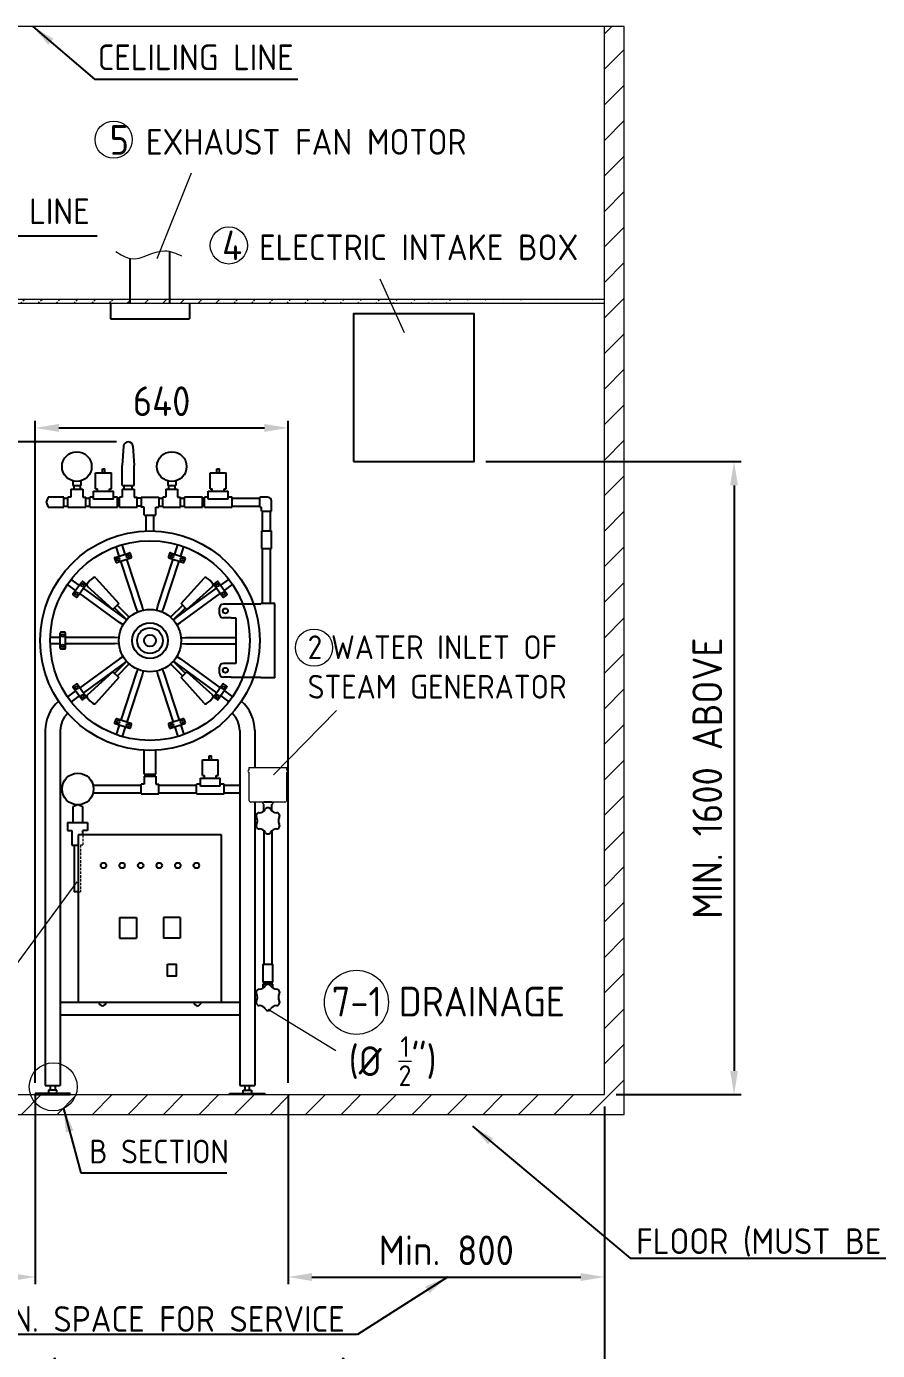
# Model space of a CAD drawing. Header units: millimetres. Extents: x -224061 to -212341, y -21890 to -13650.
# Drawn here: x -219040 to -216887, y -20115 to -16768 of the extents above; entities that cross this region are included whole.
import ezdxf

# ---------------------------------------------------------------- set-up
doc = ezdxf.new("R2010")
doc.units = ezdxf.units.MM
doc.linetypes.add('HIDDEN', pattern=[9.525, 6.35, -3.175])
doc.layers.get('0').update_dxf_attribs({"lineweight": 25})
for name, color, linetype, lineweight in [('D', 3, 'Continuous', 13), ('H', 2, 'HIDDEN', 15), ('S', 4, 'Continuous', 15)]:
    doc.layers.add(name, color=color, linetype=linetype, lineweight=lineweight)
doc.styles.get("Standard").update_dxf_attribs({"font": 'KAIU.TTF'})
doc.styles.add('STU25', font='isocp2.shx')
doc.dimstyles.new('STU25', dxfattribs={"dimscale": 30, "dimtxt": 2.5, "dimasz": 2, "dimexe": 0.6, "dimexo": 1, "dimgap": 1, "dimtad": 1, "dimdsep": 46, "dimtxsty": 'STU25', "dimcen": 2, "dimazin": 2, "dimtfac": 1, "dimtmove": 0, "dimatfit": 3, "dimfxl": 0, "dimtolj": 1, "dimtzin": 0, "dimarcsym": 0})
doc.dimstyles.new('STU25$7', dxfattribs={"dimscale": 30, "dimtxt": 2.5, "dimasz": 2, "dimexe": 1.25, "dimexo": 0.625, "dimgap": 1, "dimtad": 0, "dimdec": 4, "dimdsep": 46, "dimtxsty": 'STU25', "dimcen": 2.5, "dimazin": 2, "dimtfac": 1, "dimtdec": 4, "dimtmove": 0, "dimatfit": 3, "dimfxl": 0, "dimtolj": 1, "dimtzin": 0, "dimarcsym": 0})

# ---------------------------------------------------------------- blocks, each defined once
blk = doc.blocks.new('*D2')
at = {"layer": 'D', "color": 0, "lineweight": -2}
for p, q in [((-219018.1, -19467.7), (-219018.1, -19946.9)), ((-219818.1, -19497.7), (-219818.1, -19946.9)), ((-219758.1, -19928.9), (-219078.1, -19928.9))]:
    blk.add_line(p, q, dxfattribs=at)
at = {"layer": 'D', "color": 0}
for points in [[(-219758.1, -19918.9), (-219758.1, -19938.9), (-219818.1, -19928.9)], [(-219078.1, -19938.9), (-219078.1, -19918.9), (-219018.1, -19928.9)]]:
    blk.add_solid(points, dxfattribs=at)
at = {"layer": 'Defpoints', "color": 0}
for p in [(-219018.1, -19437.7), (-219818.1, -19467.7), (-219018.1, -19928.9)]:
    blk.add_point(p, dxfattribs=at)
at = {"layer": 'D', "color": 0, "insert": (-219418.1, -19861.4), "char_height": 75, "attachment_point": 5, "style": 'STU25'}
blk.add_mtext('\\A1;Min. 800', dxfattribs=at)
blk = doc.blocks.new('*D3')
at = {"layer": 'D', "color": 0, "lineweight": -2}
for p, q in [((-218378.1, -19467.7), (-218378.1, -19946.9)), ((-217578.1, -19497.7), (-217578.1, -19946.9)), ((-218318.1, -19928.9), (-217638.1, -19928.9))]:
    blk.add_line(p, q, dxfattribs=at)
at = {"layer": 'D', "color": 0}
for points in [[(-218318.1, -19918.9), (-218318.1, -19938.9), (-218378.1, -19928.9)], [(-217638.1, -19938.9), (-217638.1, -19918.9), (-217578.1, -19928.9)]]:
    blk.add_solid(points, dxfattribs=at)
at = {"layer": 'Defpoints', "color": 0}
for p in [(-218378.1, -19437.7), (-217578.1, -19467.7), (-217578.1, -19928.9)]:
    blk.add_point(p, dxfattribs=at)
at = {"layer": 'D', "color": 0, "insert": (-217978.1, -19861.4), "char_height": 75, "attachment_point": 5, "style": 'STU25'}
blk.add_mtext('\\A1;Min. 800', dxfattribs=at)
blk = doc.blocks.new('*D7')
at = {"layer": 'D', "color": 0, "lineweight": -2}
for p, q in [((-219818.1, -19497.7), (-219818.1, -20270.5)), ((-217578.1, -19497.7), (-217578.1, -20270.5)), ((-219758.1, -20252.5), (-217638.1, -20252.5))]:
    blk.add_line(p, q, dxfattribs=at)
at = {"layer": 'D', "color": 0}
for points in [[(-219758.1, -20242.5), (-219758.1, -20262.5), (-219818.1, -20252.5)], [(-217638.1, -20262.5), (-217638.1, -20242.5), (-217578.1, -20252.5)]]:
    blk.add_solid(points, dxfattribs=at)
at = {"layer": 'Defpoints', "color": 0}
for p in [(-219818.1, -19467.7), (-217578.1, -19467.7), (-217578.1, -20252.5)]:
    blk.add_point(p, dxfattribs=at)
at = {"layer": 'D', "color": 0, "insert": (-218698.1, -20181.2), "char_height": 75, "attachment_point": 5, "style": 'STU25'}
blk.add_mtext('\\A1;{\\Fisocp2.shx;2240(STERILIZE SPACE)}', dxfattribs=at)
blk = doc.blocks.new('*D8')
at = {"layer": 'D', "color": 0, "lineweight": -2}
for p, q in [((-217878, -17867.7), (-217232.3, -17867.7)), ((-217250.3, -17927.7), (-217250.3, -19407.7)), ((-217548.1, -19467.7), (-217232.3, -19467.7))]:
    blk.add_line(p, q, dxfattribs=at)
at = {"layer": 'D', "color": 0}
for points in [[(-217240.3, -17927.7), (-217260.3, -17927.7), (-217250.3, -17867.7)], [(-217260.3, -19407.7), (-217240.3, -19407.7), (-217250.3, -19467.7)]]:
    blk.add_solid(points, dxfattribs=at)
at = {"layer": 'Defpoints', "color": 0}
for p in [(-217908, -17867.7), (-217578.1, -19467.7), (-217250.3, -19467.7)]:
    blk.add_point(p, dxfattribs=at)
at = {"layer": 'D', "color": 0, "insert": (-217317.8, -18667.7), "char_height": 75, "attachment_point": 5, "rotation": 90, "style": 'STU25'}
blk.add_mtext('\\A1;{\\Fisocp2.shx;MIN. 1600 ABOVE}', dxfattribs=at)
blk = doc.blocks.new('*D11')
at = {"layer": 'D', "color": 0, "linetype": 'Continuous', "lineweight": -2}
for p, q in [((-219018.1, -19437.7), (-219018.1, -17764.5)), ((-218378.1, -19437.7), (-218378.1, -17764.5)), ((-218958.1, -17782.5), (-218438.1, -17782.5))]:
    blk.add_line(p, q, dxfattribs=at)
at = {"layer": 'D', "color": 0}
for points in [[(-218958.1, -17772.5), (-218958.1, -17792.5), (-219018.1, -17782.5)], [(-218438.1, -17792.5), (-218438.1, -17772.5), (-218378.1, -17782.5)]]:
    blk.add_solid(points, dxfattribs=at)
at = {"layer": 'Defpoints', "color": 0}
for p in [(-218378.1, -17782.5), (-219018.1, -19467.7), (-218378.1, -19467.7)]:
    blk.add_point(p, dxfattribs=at)
at = {"layer": 'D', "color": 0, "insert": (-218698.1, -17715), "char_height": 75, "attachment_point": 5, "style": 'STU25'}
blk.add_mtext('\\A1;640', dxfattribs=at)
blk = doc.blocks.new('*D13')
at = {"layer": 'D', "color": 0, "linetype": 'Continuous', "lineweight": -2}
for p, q in [((-218812.6, -17817.7), (-219695.6, -17817.7)), ((-219677.6, -17877.7), (-219677.6, -19407.7)), ((-219196.7, -19467.7), (-219695.6, -19467.7))]:
    blk.add_line(p, q, dxfattribs=at)
at = {"layer": 'D', "color": 0}
for points in [[(-219667.6, -17877.7), (-219687.6, -17877.7), (-219677.6, -17817.7)], [(-219687.6, -19407.7), (-219667.6, -19407.7), (-219677.6, -19467.7)]]:
    blk.add_solid(points, dxfattribs=at)
at = {"layer": 'Defpoints', "color": 0}
for p in [(-218782.6, -17817.7), (-219677.6, -19467.7), (-219166.7, -19467.7)]:
    blk.add_point(p, dxfattribs=at)
at = {"layer": 'D', "color": 0, "insert": (-219745.1, -18642.7), "char_height": 75, "attachment_point": 5, "rotation": 90, "style": 'STU25'}
blk.add_mtext('\\A1;1650', dxfattribs=at)

msp = doc.modelspace()

# ---------------------------------------------------------------- hatches: boundary and pattern name
at = {"layer": 'H', "linetype": 'HIDDEN', "ltscale": 5}
h = msp.add_hatch(dxfattribs=at)
h.set_pattern_fill('ANSI31', color=256, scale=20, style=0)
h.set_pattern_definition([(45, (-213396.3, -9999.99), (-44.90128, 44.90128), [])])
h.paths.add_polyline_path([(-219868.122, -16767.666), (-219868.122, -19517.666), (-217528.122, -19517.666), (-217528.122, -16767.666), (-217578.122, -16767.666), (-217578.122, -19467.666), (-219818.122, -19467.666), (-219818.122, -16767.666)])
at = {"layer": 'H'}
h = msp.add_hatch(dxfattribs=at)
h.set_pattern_fill('ANSI31', color=256, scale=10, style=0)
h.set_pattern_definition([(45, (17624.04, 48.625), (-22.4506403, 22.4506403), [])])
edge = h.paths.add_edge_path()
edge.add_line((-217544.047, -17457.666), (-219834.047, -17457.666))
edge.add_line((-217544.047, -17467.666), (-219834.047, -17467.666))

# ---------------------------------------------------------------- linework, layer by layer
at = {"linetype": 'Continuous'}
for p, q in [((-218677.622, -17467.666), (-218677.622, -17336.358)), ((-218777.622, -17467.666), (-218777.622, -17354.269)), ((-218827.622, -17467.666), (-218827.622, -17506.809)), ((-218627.622, -17467.666), (-218627.622, -17506.809)), ((-218827.622, -17506.809), (-218627.622, -17506.809)), ((-218794.477, -17828.783), (-218797.622, -17877.666)), ((-218770.767, -17828.783), (-218767.622, -17877.666)), ((-218865.122, -17936.156), (-218865.122, -17896.156)), ((-218865.122, -17896.156), (-218825.122, -17896.156)), ((-218848.122, -17886.156), (-218842.122, -17886.156)), ((-218848.122, -17896.156), (-218848.122, -17886.156)), ((-218842.122, -17896.156), (-218842.122, -17886.156)), ((-218825.122, -17936.156), (-218825.122, -17896.156)), ((-218797.622, -17927.666), (-218797.622, -17877.666)), ((-218767.622, -17927.666), (-218767.622, -17877.666)), ((-218575.122, -17936.156), (-218575.122, -17896.156)), ((-218575.122, -17896.156), (-218535.122, -17896.156)), ((-218558.122, -17886.156), (-218552.122, -17886.156)), ((-218558.122, -17896.156), (-218558.122, -17886.156)), ((-218552.122, -17896.156), (-218552.122, -17886.156)), ((-218535.122, -17936.156), (-218535.122, -17896.156)), ((-218927.622, -17937.666), (-218897.622, -17937.666)), ((-218927.622, -17937.666), (-218927.622, -17957.666)), ((-218922.622, -17916.308), (-218922.622, -17927.666)), ((-218922.622, -17927.666), (-218902.622, -17927.666)), ((-218922.622, -17937.666), (-218902.622, -17937.666)), ((-218920.622, -17927.666), (-218920.622, -17937.666)), ((-218904.622, -17927.666), (-218904.622, -17937.666)), ((-218904.622, -17927.666), (-218904.622, -17937.666)), ((-218902.622, -17916.308), (-218902.622, -17927.666)), ((-218897.622, -17937.666), (-218897.622, -17957.666)), ((-218865.122, -17936.156), (-218860.122, -17936.156)), ((-218860.122, -17942.666), (-218860.122, -17936.156)), ((-218830.122, -17942.666), (-218830.122, -17936.156)), ((-218830.122, -17936.156), (-218825.122, -17936.156)), ((-218797.622, -17927.666), (-218767.622, -17927.666)), ((-218797.622, -17937.666), (-218767.622, -17937.666)), ((-218797.622, -17937.666), (-218797.622, -17957.666)), ((-218792.622, -17937.666), (-218792.622, -17927.666)), ((-218772.622, -17937.666), (-218772.622, -17927.666)), ((-218767.622, -17937.666), (-218767.622, -17957.666)), ((-218687.622, -17937.666), (-218687.622, -17957.666)), ((-218687.622, -17937.666), (-218657.622, -17937.666)), ((-218682.622, -17916.308), (-218682.622, -17927.666)), ((-218682.622, -17927.666), (-218662.622, -17927.666)), ((-218682.622, -17937.666), (-218662.622, -17937.666)), ((-218680.622, -17927.666), (-218680.622, -17937.666)), ((-218664.622, -17927.666), (-218664.622, -17937.666)), ((-218664.622, -17927.666), (-218664.622, -17937.666)), ((-218662.622, -17916.308), (-218662.622, -17927.666)), ((-218657.622, -17937.666), (-218657.622, -17957.666)), ((-218575.122, -17936.156), (-218570.122, -17936.156)), ((-218570.122, -17942.666), (-218570.122, -17936.156)), ((-218540.122, -17942.666), (-218540.122, -17936.156)), ((-218540.122, -17936.156), (-218535.122, -17936.156)), ((-218985.122, -17957.666), (-218990.122, -17970.166)), ((-218990.122, -17970.166), (-218985.122, -17982.666)), ((-218945.122, -17957.666), (-218985.122, -17957.666)), ((-218945.122, -17982.666), (-218945.122, -17957.666)), ((-218945.122, -17960.166), (-218935.122, -17960.166)), ((-218927.622, -17957.666), (-218935.122, -17957.666)), ((-218935.122, -17982.666), (-218935.122, -17957.666)), ((-218897.622, -17957.666), (-218890.122, -17957.666)), ((-218890.122, -17982.666), (-218890.122, -17957.666)), ((-218890.122, -17960.166), (-218880.122, -17960.166)), ((-218870.122, -17957.666), (-218880.122, -17957.666)), ((-218880.122, -17982.666), (-218880.122, -17957.666)), ((-218870.122, -17942.666), (-218820.122, -17942.666)), ((-218870.122, -17952.666), (-218870.122, -17942.666)), ((-218870.122, -17962.666), (-218870.122, -17952.666)), ((-218820.122, -17962.666), (-218870.122, -17962.666)), ((-218820.122, -17952.666), (-218820.122, -17942.666)), ((-218820.122, -17962.666), (-218820.122, -17952.666)), ((-218810.122, -17957.666), (-218820.122, -17957.666)), ((-218810.122, -17982.666), (-218810.122, -17957.666)), ((-218810.122, -17960.166), (-218805.122, -17960.166)), ((-218805.122, -17982.666), (-218805.122, -17957.666)), ((-218797.622, -17957.666), (-218805.122, -17957.666)), ((-218767.622, -17957.666), (-218760.122, -17957.666)), ((-218760.122, -17982.666), (-218760.122, -17957.666)), ((-218750.122, -17960.166), (-218760.122, -17960.166)), ((-218750.122, -17957.666), (-218705.122, -17957.666)), ((-218750.122, -17957.666), (-218750.122, -17982.666)), ((-218705.122, -17957.666), (-218705.122, -17982.666)), ((-218705.122, -17960.166), (-218695.122, -17960.166)), ((-218687.622, -17957.666), (-218695.122, -17957.666)), ((-218695.122, -17982.666), (-218695.122, -17957.666)), ((-218657.622, -17957.666), (-218650.122, -17957.666)), ((-218650.122, -17982.666), (-218650.122, -17957.666)), ((-218650.122, -17960.166), (-218640.122, -17960.166)), ((-218595.122, -17957.666), (-218640.122, -17957.666)), ((-218640.122, -17982.666), (-218640.122, -17957.666)), ((-218595.122, -17982.666), (-218595.122, -17957.666)), ((-218595.122, -17960.166), (-218590.122, -17960.166)), ((-218580.122, -17957.666), (-218590.122, -17957.666)), ((-218590.122, -17982.666), (-218590.122, -17957.666)), ((-218580.122, -17952.666), (-218580.122, -17942.666)), ((-218580.122, -17942.666), (-218530.122, -17942.666)), ((-218580.122, -17962.666), (-218580.122, -17952.666)), ((-218530.122, -17962.666), (-218580.122, -17962.666)), ((-218530.122, -17952.666), (-218530.122, -17942.666)), ((-218530.122, -17962.666), (-218530.122, -17952.666)), ((-218520.122, -17957.666), (-218530.122, -17957.666)), ((-218520.122, -17982.666), (-218520.122, -17957.666)), ((-218520.122, -17960.166), (-218450.122, -17960.166)), ((-218430.122, -17957.666), (-218450.122, -17957.666)), ((-218450.122, -17982.666), (-218450.122, -17957.666)), ((-218420.122, -17992.666), (-218420.122, -17967.666)), ((-218985.122, -17982.666), (-218945.122, -17982.666)), ((-218945.122, -17980.166), (-218935.122, -17980.166)), ((-218935.122, -17982.666), (-218890.122, -17982.666)), ((-218890.122, -17980.166), (-218880.122, -17980.166)), ((-218880.122, -17982.666), (-218810.122, -17982.666)), ((-218810.122, -17980.166), (-218805.122, -17980.166)), ((-218805.122, -17982.666), (-218760.122, -17982.666)), ((-218750.122, -17980.166), (-218760.122, -17980.166)), ((-218742.622, -17982.666), (-218750.122, -17982.666)), ((-218742.622, -18002.666), (-218742.622, -17982.666)), ((-218742.622, -18002.666), (-218712.622, -18002.666)), ((-218737.622, -18042.666), (-218737.622, -18002.666)), ((-218717.622, -18042.666), (-218717.622, -18002.666)), ((-218712.622, -18002.666), (-218712.622, -17982.666)), ((-218712.622, -17982.666), (-218705.122, -17982.666)), ((-218705.122, -17980.166), (-218695.122, -17980.166)), ((-218695.122, -17982.666), (-218650.122, -17982.666)), ((-218650.122, -17980.166), (-218640.122, -17980.166)), ((-218640.122, -17982.666), (-218595.122, -17982.666)), ((-218595.122, -17980.166), (-218590.122, -17980.166)), ((-218590.122, -17982.666), (-218520.122, -17982.666)), ((-218520.122, -17980.166), (-218450.122, -17980.166)), ((-218450.122, -17982.666), (-218445.122, -17982.666)), ((-218445.122, -17992.666), (-218445.122, -17982.666)), ((-218445.122, -17992.666), (-218420.122, -17992.666)), ((-218442.622, -18042.666), (-218442.622, -17992.666)), ((-218422.622, -18042.666), (-218422.622, -17992.666)), ((-218445.122, -18042.666), (-218420.122, -18042.666)), ((-218445.122, -18042.666), (-218445.122, -18087.666)), ((-218420.122, -18087.666), (-218420.122, -18042.666)), ((-218445.122, -18087.666), (-218420.122, -18087.666)), ((-218442.622, -18226.166), (-218442.622, -18087.666)), ((-218422.622, -18226.166), (-218422.622, -18087.666)), ((-218864.69, -18161.884), (-218806.354, -18226.584)), ((-218648.89, -18226.584), (-218590.554, -18161.884)), ((-218821.203, -18241.433), (-218885.904, -18183.097)), ((-218569.34, -18183.097), (-218634.041, -18241.433)), ((-218806.354, -18226.584), (-218821.203, -18241.433)), ((-218817.137, -18237.368), (-218786.564, -18267.941)), ((-218779.846, -18261.224), (-218810.42, -18230.65)), ((-218644.824, -18230.65), (-218675.397, -18261.224)), ((-218668.68, -18267.941), (-218638.106, -18237.368)), ((-218634.041, -18241.433), (-218648.89, -18226.584)), ((-218510.856, -18227.666), (-218541.856, -18227.666)), ((-218446.856, -18227.666), (-218510.856, -18227.666)), ((-218411.856, -18226.166), (-218446.856, -18226.166)), ((-218411.856, -18414.166), (-218411.856, -18226.166)), ((-218521.856, -18262.666), (-218510.856, -18262.666)), ((-218510.856, -18262.666), (-218510.856, -18377.666)), ((-218786.564, -18372.39), (-218817.137, -18402.964)), ((-218638.106, -18402.964), (-218668.68, -18372.39)), ((-218885.904, -18457.234), (-218821.203, -18398.898)), ((-218821.203, -18398.898), (-218806.354, -18413.747)), ((-218810.42, -18409.681), (-218779.846, -18379.108)), ((-218675.397, -18379.108), (-218644.824, -18409.681)), ((-218648.89, -18413.747), (-218634.041, -18398.898)), ((-218634.041, -18398.898), (-218569.34, -18457.234)), ((-218510.856, -18377.666), (-218521.856, -18377.666)), ((-218806.354, -18413.747), (-218864.69, -18478.447)), ((-218590.554, -18478.447), (-218648.89, -18413.747)), ((-218521.856, -18412.666), (-218510.856, -18412.666)), ((-218510.856, -18412.666), (-218446.856, -18412.666)), ((-218446.856, -18412.666), (-218446.856, -18414.166)), ((-218411.856, -18414.166), (-218446.856, -18414.166)), ((-218992.622, -18547.754), (-218992.622, -19444.666)), ((-218954.622, -18547.754), (-218954.622, -19444.666)), ((-218500.622, -18547.754), (-218500.622, -19444.666)), ((-218462.622, -18547.754), (-218462.622, -18640.14)), ((-218742.622, -18657.666), (-218742.622, -18597.26)), ((-218712.622, -18657.666), (-218712.622, -18597.26)), ((-218595.122, -18661.156), (-218595.122, -18621.156)), ((-218595.122, -18621.156), (-218555.122, -18621.156)), ((-218578.122, -18611.156), (-218572.122, -18611.156)), ((-218578.122, -18621.156), (-218578.122, -18611.156)), ((-218572.122, -18621.156), (-218572.122, -18611.156)), ((-218555.122, -18661.156), (-218555.122, -18621.156)), ((-218742.622, -18657.666), (-218712.622, -18657.666)), ((-218742.622, -18662.666), (-218742.622, -18682.666)), ((-218742.622, -18662.666), (-218712.622, -18662.666)), ((-218737.622, -18662.666), (-218737.622, -18657.666)), ((-218717.622, -18662.666), (-218717.622, -18657.666)), ((-218712.622, -18662.666), (-218712.622, -18682.666)), ((-218600.122, -18667.666), (-218550.122, -18667.666)), ((-218600.122, -18677.666), (-218600.122, -18667.666)), ((-218595.122, -18661.156), (-218590.122, -18661.156)), ((-218590.122, -18667.666), (-218590.122, -18661.156)), ((-218560.122, -18667.666), (-218560.122, -18661.156)), ((-218560.122, -18661.156), (-218555.122, -18661.156)), ((-218550.122, -18677.666), (-218550.122, -18667.666)), ((-218870.122, -18685.166), (-218750.122, -18685.166)), ((-218870.122, -18705.166), (-218750.122, -18705.166)), ((-218750.122, -18707.666), (-218750.122, -18682.666)), ((-218742.622, -18682.666), (-218750.122, -18682.666)), ((-218750.122, -18707.666), (-218705.122, -18707.666)), ((-218712.622, -18682.666), (-218705.122, -18682.666)), ((-218705.122, -18707.666), (-218705.122, -18682.666)), ((-218705.122, -18685.166), (-218610.122, -18685.166)), ((-218705.122, -18705.166), (-218610.122, -18705.166)), ((-218610.122, -18707.666), (-218610.122, -18682.666)), ((-218600.122, -18682.666), (-218610.122, -18682.666)), ((-218610.122, -18707.666), (-218540.122, -18707.666)), ((-218600.122, -18687.666), (-218600.122, -18677.666)), ((-218550.122, -18687.666), (-218600.122, -18687.666)), ((-218550.122, -18687.666), (-218550.122, -18677.666)), ((-218540.122, -18682.666), (-218550.122, -18682.666)), ((-218540.122, -18707.666), (-218540.122, -18682.666)), ((-218540.122, -18685.166), (-218500.622, -18685.166)), ((-218540.122, -18705.166), (-218500.622, -18705.166)), ((-218910.122, -18735.166), (-218922.622, -18740.166)), ((-218922.622, -18740.166), (-218922.622, -18780.166)), ((-218897.622, -18740.166), (-218910.122, -18735.166)), ((-218897.622, -18780.166), (-218897.622, -18740.166)), ((-218462.622, -18728.156), (-218462.622, -19444.666)), ((-218439.431, -18749.191), (-218439.431, -18734.637)), ((-218419.131, -18749.191), (-218419.131, -18734.637)), ((-218922.622, -18780.166), (-218897.622, -18780.166)), ((-218439.281, -18801.081), (-218439.281, -19138.411)), ((-218419.281, -18801.081), (-218419.281, -19138.411)), ((-218441.781, -19138.411), (-218416.781, -19138.411)), ((-218441.781, -19138.411), (-218441.781, -19183.411)), ((-218416.781, -19183.411), (-218416.781, -19138.411)), ((-218441.781, -19183.411), (-218416.781, -19183.411)), ((-218441.781, -19188.411), (-218441.781, -19198.627)), ((-218441.781, -19188.411), (-218416.781, -19188.411)), ((-218439.281, -19183.411), (-218439.281, -19188.411)), ((-218419.281, -19183.411), (-218439.281, -19183.411)), ((-218419.281, -19183.411), (-218419.281, -19188.411)), ((-218416.781, -19198.627), (-218416.781, -19188.411)), ((-218954.622, -19233.794), (-218856.811, -19233.794)), ((-218838.433, -19233.794), (-218616.811, -19233.794)), ((-218745.299, -19233.794), (-218709.945, -19233.794)), ((-218598.433, -19233.794), (-218500.622, -19233.794)), ((-218954.622, -19265.794), (-218500.622, -19265.794)), ((-218992.622, -19444.666), (-218954.622, -19444.666)), ((-218979.622, -19456.666), (-218979.622, -19444.666)), ((-218967.622, -19444.666), (-218967.622, -19456.666)), ((-218500.622, -19444.666), (-218462.622, -19444.666)), ((-218487.622, -19444.666), (-218487.622, -19456.666)), ((-218475.622, -19456.666), (-218475.622, -19444.666)), ((-219018.122, -19464.666), (-219018.122, -19467.666)), ((-218929.122, -19464.666), (-219018.122, -19464.666)), ((-219018.122, -19467.666), (-218929.122, -19467.666)), ((-218963.23, -19456.666), (-218984.014, -19456.666)), ((-218984.014, -19456.666), (-218984.014, -19464.666)), ((-218963.23, -19464.666), (-218963.23, -19456.666)), ((-218929.122, -19467.666), (-218929.122, -19464.666)), ((-218526.122, -19467.666), (-218526.122, -19464.666)), ((-218526.122, -19464.666), (-218437.122, -19464.666)), ((-218437.122, -19467.666), (-218526.122, -19467.666)), ((-218492.014, -19464.666), (-218492.014, -19456.666)), ((-218492.014, -19456.666), (-218471.23, -19456.666)), ((-218471.23, -19456.666), (-218471.23, -19464.666)), ((-218437.122, -19464.666), (-218437.122, -19467.666))]:
    msp.add_line(p, q, dxfattribs=at)
for p, q in [((-218815.839, -18110.147), (-218779.699, -18098.404)), ((-218805.377, -18106.748), (-218813.257, -18082.496)), ((-218790.16, -18101.804), (-218798.04, -18077.552)), ((-218774.397, -18108.248), (-218777.179, -18099.688)), ((-218678.065, -18099.688), (-218680.846, -18108.248)), ((-218675.545, -18098.404), (-218639.405, -18110.147)), ((-218665.084, -18101.804), (-218657.204, -18077.552)), ((-218649.867, -18106.748), (-218641.987, -18082.496)), ((-218817.123, -18112.667), (-218814.342, -18121.227)), ((-218811.822, -18122.511), (-218775.682, -18110.768)), ((-218762.887, -18237.518), (-218801.36, -18119.112)), ((-218747.671, -18232.574), (-218786.143, -18114.167)), ((-218707.573, -18232.574), (-218669.101, -18114.167)), ((-218692.357, -18237.518), (-218653.884, -18119.112)), ((-218679.562, -18110.768), (-218643.422, -18122.511)), ((-218640.902, -18121.227), (-218638.121, -18112.667)), ((-218906.567, -18180.266), (-218927.196, -18165.278)), ((-218922.437, -18202.11), (-218900.101, -18171.367)), ((-218890.026, -18176.215), (-218897.307, -18170.925)), ((-218557.937, -18170.925), (-218565.218, -18176.215)), ((-218555.143, -18171.367), (-218532.807, -18202.11)), ((-218548.677, -18180.266), (-218528.047, -18165.278)), ((-218915.971, -18193.21), (-218936.601, -18178.222)), ((-218921.994, -18204.903), (-218914.713, -18210.193)), ((-218911.92, -18209.751), (-218889.584, -18179.008)), ((-218804.731, -18274.031), (-218905.454, -18200.852)), ((-218795.327, -18261.087), (-218896.049, -18187.907)), ((-218659.917, -18261.087), (-218559.195, -18187.907)), ((-218650.513, -18274.031), (-218549.79, -18200.852)), ((-218565.66, -18179.008), (-218543.324, -18209.751)), ((-218540.531, -18210.193), (-218533.25, -18204.903)), ((-218539.273, -18193.21), (-218518.643, -18178.222)), ((-218758.672, -18247.795), (-218762.887, -18237.518)), ((-218745.041, -18243.366), (-218747.671, -18232.574)), ((-218710.203, -18243.366), (-218707.573, -18232.574)), ((-218696.572, -18247.795), (-218692.357, -18237.518)), ((-218551.856, -18252.666), (-218551.856, -18237.666)), ((-218795.28, -18279.867), (-218804.731, -18274.031)), ((-218786.855, -18268.272), (-218795.327, -18261.087)), ((-218668.388, -18268.272), (-218659.917, -18261.087)), ((-218659.964, -18279.867), (-218650.513, -18274.031)), ((-218521.856, -18262.666), (-218541.856, -18262.666)), ((-218954.622, -18339.166), (-218954.622, -18301.166)), ((-218943.622, -18299.166), (-218952.622, -18299.166)), ((-218941.622, -18339.166), (-218941.622, -18301.166)), ((-218954.622, -18312.166), (-218980.122, -18312.166)), ((-218954.622, -18328.166), (-218980.122, -18328.166)), ((-218952.622, -18341.166), (-218943.622, -18341.166)), ((-218817.122, -18312.166), (-218941.622, -18312.166)), ((-218817.122, -18328.166), (-218941.622, -18328.166)), ((-218806.045, -18312.999), (-218817.122, -18312.166)), ((-218806.045, -18327.332), (-218817.122, -18328.166)), ((-218649.199, -18312.999), (-218638.122, -18312.166)), ((-218649.199, -18327.332), (-218638.122, -18328.166)), ((-218638.122, -18312.166), (-218510.856, -18312.166)), ((-218638.122, -18328.166), (-218510.856, -18328.166)), ((-218804.731, -18366.3), (-218905.454, -18439.479)), ((-218795.28, -18360.464), (-218804.731, -18366.3)), ((-218786.855, -18372.059), (-218795.327, -18379.244)), ((-218668.388, -18372.059), (-218659.917, -18379.244)), ((-218659.964, -18360.464), (-218650.513, -18366.3)), ((-218650.513, -18366.3), (-218549.79, -18439.479)), ((-218795.327, -18379.244), (-218896.049, -18452.424)), ((-218762.887, -18402.813), (-218801.36, -18521.22)), ((-218747.671, -18407.757), (-218786.143, -18526.164)), ((-218758.672, -18392.536), (-218762.887, -18402.813)), ((-218745.041, -18396.965), (-218747.671, -18407.757)), ((-218710.203, -18396.965), (-218707.573, -18407.757)), ((-218707.573, -18407.757), (-218669.101, -18526.164)), ((-218696.572, -18392.536), (-218692.357, -18402.813)), ((-218692.357, -18402.813), (-218653.884, -18521.22)), ((-218659.917, -18379.244), (-218559.195, -18452.424)), ((-218551.856, -18402.666), (-218551.856, -18387.666)), ((-218521.856, -18377.666), (-218541.856, -18377.666)), ((-218900.101, -18468.964), (-218922.437, -18438.221)), ((-218914.713, -18430.138), (-218921.994, -18435.428)), ((-218889.584, -18461.323), (-218911.92, -18430.58)), ((-218543.324, -18430.58), (-218565.66, -18461.323)), ((-218532.807, -18438.221), (-218555.143, -18468.964)), ((-218521.856, -18412.666), (-218541.856, -18412.666)), ((-218533.25, -18435.428), (-218540.531, -18430.138)), ((-218915.971, -18447.121), (-218936.601, -18462.109)), ((-218906.567, -18460.065), (-218927.196, -18475.053)), ((-218897.307, -18469.407), (-218890.026, -18464.117)), ((-218565.218, -18464.117), (-218557.937, -18469.407)), ((-218548.677, -18460.065), (-218528.047, -18475.053)), ((-218539.273, -18447.121), (-218518.643, -18462.109)), ((-218814.342, -18519.104), (-218817.123, -18527.664)), ((-218779.699, -18541.927), (-218815.839, -18530.184)), ((-218805.377, -18533.583), (-218813.257, -18557.835)), ((-218775.682, -18529.563), (-218811.822, -18517.82)), ((-218790.16, -18538.528), (-218798.04, -18562.779)), ((-218777.179, -18540.643), (-218774.397, -18532.083)), ((-218680.846, -18532.083), (-218678.065, -18540.643)), ((-218643.422, -18517.82), (-218679.562, -18529.563)), ((-218639.405, -18530.184), (-218675.545, -18541.927)), ((-218665.084, -18538.528), (-218657.204, -18562.779)), ((-218649.867, -18533.583), (-218641.987, -18557.835)), ((-218638.121, -18527.664), (-218640.902, -18519.104)), ((-218429.281, -18728.156), (-218439.431, -18728.156)), ((-218419.131, -18728.156), (-218429.281, -18728.156)), ((-218439.431, -18749.191), (-218439.431, -18750.595)), ((-218419.131, -18750.595), (-218419.131, -18749.191)), ((-218936.525, -18780.166), (-218885.963, -18780.166)), ((-218936.525, -18780.166), (-218936.525, -18800.381)), ((-218936.525, -18800.381), (-218925.148, -18800.381)), ((-218925.148, -18800.381), (-218925.148, -18837.02)), ((-218885.963, -18800.381), (-218897.339, -18800.381)), ((-218897.339, -18811.294), (-218897.339, -18800.381)), ((-218885.963, -18780.166), (-218885.963, -18800.381)), ((-218925.148, -18837.02), (-218908.872, -18837.02)), ((-218919.451, -18837.02), (-218919.451, -18955.407)), ((-218908.872, -18811.294), (-218908.872, -19233.794)), ((-218546.372, -18811.294), (-218908.872, -18811.294)), ((-218546.372, -19233.794), (-218546.372, -18811.294)), ((-218908.872, -18955.407), (-218919.451, -18955.407)), ((-218804.322, -19020.044), (-218761.622, -19020.044)), ((-218804.322, -19020.044), (-218804.322, -19072.544)), ((-218761.622, -19020.044), (-218761.622, -19072.544)), ((-218693.622, -19020.044), (-218693.622, -19072.544)), ((-218650.922, -19020.044), (-218693.622, -19020.044)), ((-218650.922, -19020.044), (-218650.922, -19072.544)), ((-218804.322, -19072.544), (-218761.622, -19072.544)), ((-218650.922, -19072.544), (-218693.622, -19072.544)), ((-218908.872, -19233.794), (-218546.372, -19233.794))]:
    msp.add_line(p, q)
at = {"color": 7, "linetype": 'Continuous', "lineweight": 15}
for p, q in [((-218477.281, -18641.156), (-218477.281, -18647.372)), ((-218477.281, -18641.156), (-218381.281, -18641.156)), ((-218381.281, -18647.372), (-218381.281, -18641.156)), ((-218477.281, -18652.94), (-218477.281, -18723.156)), ((-218381.281, -18723.156), (-218381.281, -18652.94)), ((-218386.281, -18728.156), (-218472.281, -18728.156))]:
    msp.add_line(p, q, dxfattribs=at)
at = {"linetype": 'Continuous'}
msp.add_lwpolyline([(-218212.665, -17867.666), (-217907.977, -17867.666), (-217907.977, -17493.796), (-218212.665, -17493.796)], close=True, dxfattribs=at)
msp.add_lwpolyline([(-218683.622, -19138.444), (-218661.622, -19138.444), (-218661.622, -19168.644), (-218683.622, -19168.644)], close=True)
for centre, radius in [((-218912.622, -17880.166), 37.5), ((-218672.622, -17880.166), 37.5), ((-218727.622, -18320.166), 78.75), ((-218910.122, -18695.166), 40)]:
    msp.add_circle(centre, radius, dxfattribs=at)
for centre, radius in [((-218727.622, -18320.166), 277.5), ((-218727.622, -18320.166), 252.5), ((-218783.396, -18106.44), 3.5), ((-218671.847, -18106.44), 3.5), ((-218808.124, -18114.475), 3.5), ((-218647.12, -18114.475), 3.5), ((-218913.651, -18201.076), 3.5), ((-218898.369, -18180.042), 3.5), ((-218556.875, -18180.042), 3.5), ((-218541.593, -18201.076), 3.5), ((-218536.856, -18245.166), 6.5), ((-218948.122, -18307.166), 3.5), ((-218727.622, -18320.166), 45), ((-218727.622, -18320.166), 32.5), ((-218727.622, -18320.166), 15), ((-218948.122, -18333.166), 3.5), ((-218536.856, -18395.166), 6.5), ((-218913.651, -18439.255), 3.5), ((-218541.593, -18439.255), 3.5), ((-218898.369, -18460.289), 3.5), ((-218556.875, -18460.289), 3.5), ((-218808.124, -18525.856), 3.5), ((-218783.396, -18533.891), 3.5), ((-218671.847, -18533.891), 3.5), ((-218647.12, -18525.856), 3.5), ((-218845.122, -18888.544), 7), ((-218798.122, -18888.544), 7), ((-218751.122, -18888.544), 7), ((-218704.122, -18888.544), 7), ((-218657.122, -18888.544), 7), ((-218610.122, -18888.544), 7)]:
    msp.add_circle(centre, radius)
for centre, radius, start, end in [((-218782.622, -17829.545), 11.88, 3.680791, 176.319209), ((-218430.122, -17967.666), 10, 0, 90), ((-218840.103, -18207.685), 55.773, 123.647115, 146.352885), ((-218868.231, -18165.424), 5.007, 39.078128, 123.647115), ((-218587.013, -18165.424), 5.007, 56.352885, 135), ((-218615.141, -18207.685), 55.773, 33.647115, 56.352885), ((-218882.363, -18179.557), 5.007, 146.352885, 225), ((-218572.881, -18179.557), 5.007, 309.078128, 33.647115), ((-218894.622, -18547.754), 98, 130.902507, 180), ((-218882.363, -18460.774), 5.007, 129.078128, 213.647115), ((-218840.103, -18432.646), 55.773, 213.647115, 236.352885), ((-218615.141, -18432.646), 55.773, 303.647115, 326.352885), ((-218572.881, -18460.774), 5.007, 326.352885, 45), ((-218560.622, -18547.754), 98, 0, 49.097493), ((-218894.622, -18547.754), 60, 133.046811, 180), ((-218868.231, -18474.907), 5.007, 236.352885, 315), ((-218587.013, -18474.907), 5.007, 219.078128, 303.647115), ((-218560.622, -18547.754), 60, 0, 46.953189), ((-218847.622, -19233.794), 9.189, 180, 0), ((-218607.622, -19233.794), 9.189, 180, 0)]:
    msp.add_arc(centre, radius, start, end, dxfattribs=at)
for centre, radius, start, end in [((-218779.081, -18100.307), 2, 18, 108), ((-218676.163, -18100.307), 2, 72, 162), ((-218815.221, -18112.049), 2, 108, 198), ((-218812.44, -18120.609), 2, 198, 288), ((-218776.3, -18108.866), 2, 288, 18), ((-218678.944, -18108.866), 2, 162, 252), ((-218642.804, -18120.609), 2, 252, 342), ((-218640.023, -18112.049), 2, 342, 72), ((-218898.483, -18172.543), 2, 54, 144), ((-218556.761, -18172.543), 2, 36, 126), ((-218920.819, -18203.285), 2, 144, 234), ((-218891.202, -18177.833), 2, 324, 54), ((-218564.042, -18177.833), 2, 126, 216), ((-218534.425, -18203.285), 2, 306, 36), ((-218913.538, -18208.575), 2, 234, 324), ((-218541.856, -18237.666), 10, 90, 180), ((-218541.706, -18208.575), 2, 216, 306), ((-218541.856, -18252.666), 10, 180, 270), ((-218952.622, -18301.166), 2, 90, 180), ((-218943.622, -18301.166), 2, 0, 90), ((-218952.622, -18339.166), 2, 180, 270), ((-218943.622, -18339.166), 2, 270, 0), ((-218541.856, -18387.666), 10, 90, 180), ((-218541.856, -18402.666), 10, 180, 270), ((-218920.819, -18437.046), 2, 126, 216), ((-218913.538, -18431.756), 2, 36, 126), ((-218541.706, -18431.756), 2, 54, 144), ((-218534.425, -18437.046), 2, 324, 54), ((-218898.483, -18467.789), 2, 216, 306), ((-218891.202, -18462.498), 2, 306, 36), ((-218564.042, -18462.498), 2, 144, 234), ((-218556.761, -18467.789), 2, 234, 324), ((-218815.221, -18528.282), 2, 162, 252), ((-218812.44, -18519.722), 2, 72, 162), ((-218779.081, -18540.025), 2, 252, 342), ((-218776.3, -18531.465), 2, 342, 72), ((-218678.944, -18531.465), 2, 108, 198), ((-218676.163, -18540.025), 2, 198, 288), ((-218642.804, -18519.722), 2, 18, 108), ((-218640.023, -18528.282), 2, 288, 18)]:
    msp.add_arc(centre, radius, start, end)
at = {"color": 7, "linetype": 'Continuous', "lineweight": 15}
for centre, radius, start, end in [((-218477.281, -18650.156), 2.5, 96.15064, 263.84936), ((-218477.581, -18647.372), 0.3, 276.15064, 0), ((-218477.581, -18652.94), 0.3, 0, 83.84936), ((-218380.981, -18647.372), 0.3, 180, 263.84936), ((-218380.981, -18652.94), 0.3, 96.15064, 180), ((-218381.281, -18650.156), 2.5, 276.15064, 83.84936), ((-218472.281, -18723.156), 5, 180, 270), ((-218448.791, -18738.156), 10, 20.605558, 90), ((-218409.771, -18738.156), 10, 90, 159.394442), ((-218386.281, -18723.156), 5, 270, 0)]:
    msp.add_arc(centre, radius, start, end, dxfattribs=at)
at = {"color": 7, "linetype": 'Continuous'}
for centre, radius, start, end in [((-218429.281, -18750.683), 7.973, 31.15518, 148.84482), ((-218429.281, -18750.683), 7.972, 31.15518, 148.84482), ((-218451.007, -18763.226), 7.973, 91.15518, 208.84482), ((-218451.007, -18763.226), 7.972, 91.15518, 208.84482), ((-218473.781, -18775.769), 18.027, 331.15518, 28.84482), ((-218473.781, -18775.769), 18.028, 331.15518, 28.84482), ((-218451.531, -18737.231), 18.027, 271.15518, 328.84482), ((-218451.531, -18737.231), 18.028, 271.15518, 328.84482), ((-218407.031, -18737.231), 18.027, 211.15518, 268.84482), ((-218407.031, -18737.231), 18.028, 211.15518, 268.84482), ((-218407.555, -18763.226), 7.973, 331.15518, 88.84482), ((-218407.555, -18763.226), 7.972, 331.15518, 88.84482), ((-218384.781, -18775.769), 18.028, 151.15518, 208.84482), ((-218384.781, -18775.769), 18.027, 151.15518, 208.84482), ((-218451.007, -18788.313), 7.973, 151.15518, 268.84482), ((-218451.007, -18788.313), 7.972, 151.15518, 268.84482), ((-218451.531, -18814.308), 18.027, 31.15518, 88.84482), ((-218451.531, -18814.308), 18.028, 31.15518, 88.84482), ((-218429.281, -18800.856), 7.973, 211.15518, 328.84482), ((-218429.281, -18800.856), 7.972, 211.15518, 328.84482), ((-218407.031, -18814.308), 18.027, 91.15518, 148.84482), ((-218407.031, -18814.308), 18.028, 91.15518, 148.84482), ((-218407.555, -18788.313), 7.973, 271.15518, 28.84482), ((-218407.555, -18788.313), 7.972, 271.15518, 28.84482), ((-218451.007, -19209.458), 7.973, 91.15518, 208.84482), ((-218451.007, -19209.458), 7.972, 91.15518, 208.84482), ((-218451.531, -19183.463), 18.027, 271.15518, 328.84482), ((-218451.531, -19183.463), 18.028, 271.15518, 328.84482), ((-218429.281, -19196.914), 7.973, 31.15518, 148.84482), ((-218429.281, -19196.914), 7.972, 31.15518, 148.84482), ((-218407.031, -19183.463), 18.027, 211.15518, 268.84482), ((-218407.031, -19183.463), 18.028, 211.15518, 268.84482), ((-218407.555, -19209.458), 7.973, 331.15518, 88.84482), ((-218407.555, -19209.458), 7.972, 331.15518, 88.84482), ((-218451.007, -19234.545), 7.973, 151.15518, 268.84482), ((-218451.007, -19234.545), 7.972, 151.15518, 268.84482), ((-218473.781, -19222.001), 18.027, 331.15518, 28.84482), ((-218473.781, -19222.001), 18.028, 331.15518, 28.84482), ((-218451.531, -19260.539), 18.028, 31.15518, 88.84482), ((-218451.531, -19260.539), 18.027, 31.15518, 88.84482), ((-218407.031, -19260.539), 18.028, 91.15518, 148.84482), ((-218407.031, -19260.539), 18.027, 91.15518, 148.84482), ((-218407.555, -19234.545), 7.972, 271.15518, 28.84482), ((-218407.555, -19234.545), 7.973, 271.15518, 28.84482), ((-218384.781, -19222.001), 18.028, 151.15518, 208.84482), ((-218384.781, -19222.001), 18.027, 151.15518, 208.84482), ((-218429.281, -19247.088), 7.972, 211.15518, 328.84482), ((-218429.281, -19247.088), 7.973, 211.15518, 328.84482)]:
    msp.add_arc(centre, radius, start, end, dxfattribs=at)
at = {"layer": 'D'}
for p, q in [((-218709.146, -17354.052), (-218622.673, -17138.011)), ((-218912.517, -18929.877), (-219365.422, -19543.611)), ((-218428.441, -19252.029), (-218257.471, -19356.226))]:
    msp.add_line(p, q, dxfattribs=at)
at = {"layer": 'D', "linetype": 'Continuous'}
for p, q in [((-218084.016, -17541.708), (-218145.296, -17406.84)), ((-218415.191, -18659.821), (-218256.051, -18496.778))]:
    msp.add_line(p, q, dxfattribs=at)
at = {"layer": 'D'}
for centre, radius in [((-218819.324, -17053.741), 47), ((-218528.166, -17321.131), 47), ((-218312.614, -18338.098), 47), ((-218205.309, -19234.497), 81), ((-218972.415, -19448.188), 60.747)]:
    msp.add_circle(centre, radius, dxfattribs=at)
msp.add_spline([(-218814.153, -17336.228), (-218776.249, -17354.49), (-218689.911, -17334.823), (-218647.795, -17347.466)], degree=3, dxfattribs=at)
at = {"layer": 'H'}
for p, q in [((-218897.339, -18837.02), (-218908.872, -18837.02)), ((-218903.037, -18837.02), (-218903.037, -18955.407)), ((-218897.339, -18811.294), (-218897.339, -18837.02)), ((-218908.872, -18955.407), (-218903.037, -18955.407))]:
    msp.add_line(p, q, dxfattribs=at)
at = {"layer": 'S', "linetype": 'Continuous'}
for p, q in [((-217528.122, -16767.666), (-219818.122, -16767.666)), ((-217578.122, -19467.666), (-217578.122, -16767.666)), ((-217528.122, -16767.666), (-217578.122, -16767.666)), ((-217528.122, -19517.666), (-217528.122, -16767.666)), ((-217578.122, -17457.666), (-219818.122, -17457.666)), ((-217578.122, -17467.666), (-219818.122, -17467.666)), ((-219818.122, -19467.666), (-217578.122, -19467.666)), ((-219868.122, -19517.666), (-217528.122, -19517.666))]:
    msp.add_line(p, q, dxfattribs=at)

# ---------------------------------------------------------------- texts
at = {"layer": 'D', "color": 11, "attachment_point": 1}
for s, insert, char_height in [('{\\Fisocp2.shx;\\C3;CELILING LINE}', (-218859.817, -16813.125), 65), ('{\\Fisocp2.shx;\\C3;5 \\H0.8667x;EXHAUST FAN MOTOR}', (-218829.656, -17016.914), 75), ('{\\Fisocp2.shx;\\C3;FALSE CELILING LINE}', (-219637.244, -17202.362), 65), ('{\\Fisocp2.shx;\\C3;4 \\H0.8667x;ELECTRIC INTAKE BOX}', (-218545.063, -17283.447), 75), ('{\\Fisocp3.shx;\\C3;2\\f???|b0|i0|c0|p65; \\Fisocp2.shx;WATER INLET OF \\PSTEAM GENERATOR}', (-218328.719, -18306.744), 60), ('{\\Fisocp2.shx;\\C3;B SECTION}', (-218880.99, -19581.706), 60), ('{\\Fisocp2.shx;\\C3;FLOOR (MUST BE WATERPROOF)}', (-217497.577, -19805.856), 65), ('{\\Fisocp2.shx;\\C3;MIN. SPACE FOR SERVICE}', (-219152.128, -20002.531), 65)]:
    msp.add_mtext(s, dxfattribs=dict(at, insert=insert, char_height=char_height))
at = {"layer": 'D', "color": 11, "insert": (-218267.891, -19195.234), "char_height": 75, "attachment_point": 1, "style": 'STU25'}
msp.add_mtext('\\A1;{\\C3;7-1 DRAINAGE\\P (%%c \\H0.7x;\\S1/2;\\H1.429x;")}', dxfattribs=at)

# ---------------------------------------------------------------- dimensions: what is measured, and where the dimension line sits
at = {"layer": 'D', "linetype": 'Continuous'}
dim = msp.add_linear_dim(base=(-218378.122, -17782.519), p1=(-219018.122, -19467.666), p2=(-218378.122, -19467.666), dimstyle='STU25', dxfattribs=at)
dim.commit()
dim.dimension.update_dxf_attribs({"geometry": '*D11', "text_midpoint": (-218698.122, -17715.019)})
dim = msp.add_linear_dim(base=(-219677.6, -19467.666), p1=(-218782.622, -17817.666), p2=(-219166.704, -19467.666), angle=90, dimstyle='STU25', dxfattribs=at)
dim.commit()
dim.dimension.update_dxf_attribs({"geometry": '*D13', "text_midpoint": (-219677.6, -18642.666), "dimtype": 160})
at = {"layer": 'D'}
dim = msp.add_linear_dim(base=(-217250.321, -19467.666), p1=(-217907.977, -17867.666), p2=(-217578.122, -19467.666), angle=90, text='{\\Fisocp2.shx;MIN. <> ABOVE}', dimstyle='STU25', dxfattribs=at)
dim.commit()
dim.dimension.update_dxf_attribs({"geometry": '*D8', "text_midpoint": (-217317.821, -18667.666)})
for base, p1, p2, text, picture, middle in [((-219018.122, -19928.912), (-219818.122, -19467.666), (-219018.122, -19437.666), 'Min. <>', '*D2', (-219418.122, -19861.412)), ((-217578.122, -19928.912), (-218378.122, -19437.666), (-217578.122, -19467.666), 'Min. <>', '*D3', (-217978.122, -19861.412)), ((-217578.122, -20252.466), (-219818.122, -19467.666), (-217578.122, -19467.666), '{\\Fisocp2.shx;2240(STERILIZE SPACE)}', '*D7', (-218698.122, -20181.216))]:
    dim = msp.add_linear_dim(base=base, p1=p1, p2=p2, text=text, dimstyle='STU25', dxfattribs=at)
    dim.commit()
    dim.dimension.update_dxf_attribs({"geometry": picture, "text_midpoint": middle})

# ---------------------------------------------------------------- leaders
for points in [[(-219024.215, -16767.666), (-218867.75, -16900.467), (-218353.435, -16900.467)], [(-219712.113, -17457.666), (-219639.327, -17296.808), (-218860.925, -17296.808)], [(-218946.154, -19502.965), (-218902.654, -19665.309), (-218533.229, -19665.309)], [(-217911.952, -19547.498), (-217512.942, -19881.66), (-216285.814, -19881.66)], [(-217975.328, -19928.912), (-218202.419, -20074.392), (-219177.681, -20074.392)]]:
    msp.add_leader(points, dimstyle='STU25$7', override={"dimgap": 1, "dimtad": 0}, dxfattribs=at)

doc.saveas('drawing.dxf')
